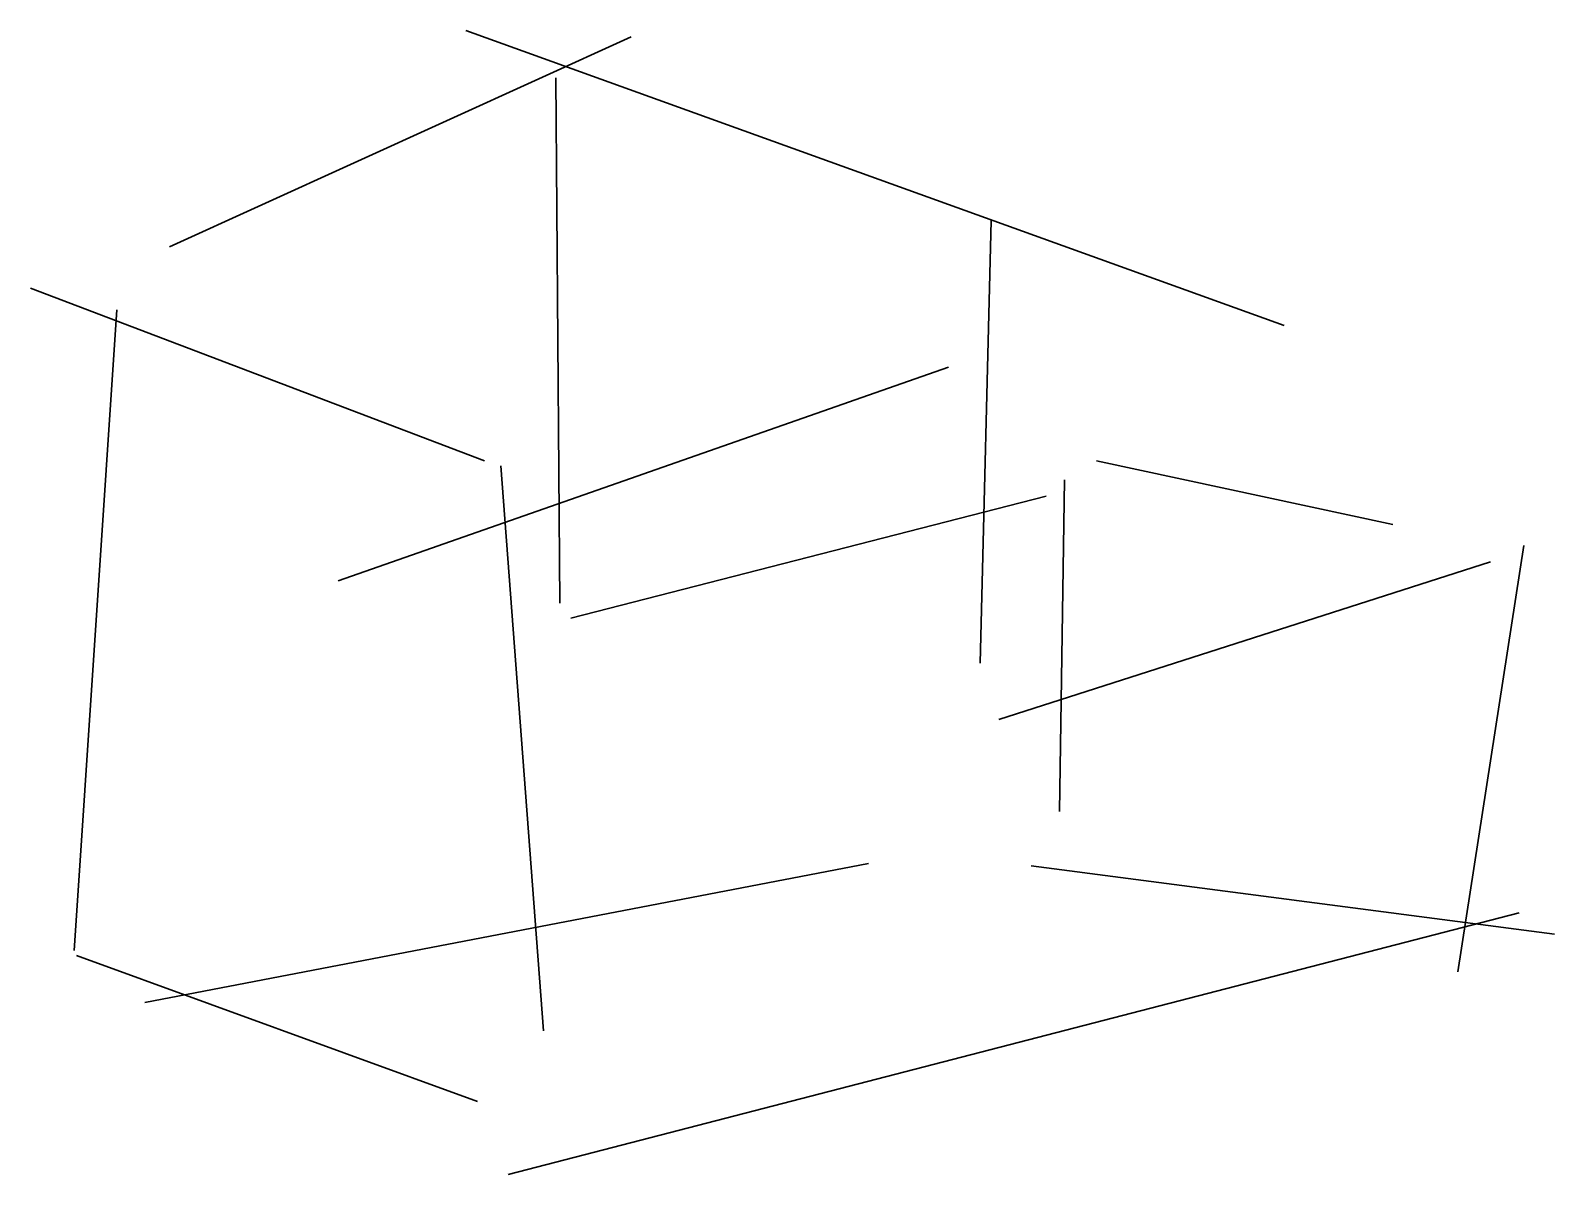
# Model space of a CAD drawing. Header units: millimetres. Extents: x -98.4 to -37.5, y 1410.1 to 1455.7.
import ezdxf

# ---------------------------------------------------------------- set-up
doc = ezdxf.new("R2010")
doc.units = ezdxf.units.MM
doc.layers.get('0').update_dxf_attribs({"lineweight": 30})

msp = doc.modelspace()

# ---------------------------------------------------------------- linework, layer by layer
for p, q in [((-92.833, 1447.098), (-74.396, 1455.483)), ((-80.987, 1455.732), (-48.315, 1443.953)), ((-77.394, 1453.842), (-77.244, 1432.879)), ((-60.007, 1448.146), (-60.456, 1430.477)), ((-98.379, 1445.448), (-80.243, 1438.56)), ((-94.935, 1444.587), (-96.629, 1419.009)), ((-86.088, 1433.769), (-61.716, 1442.301)), ((-79.589, 1438.356), (-77.897, 1415.809)), ((-55.81, 1438.563), (-43.969, 1436.017)), ((-57.09, 1437.799), (-57.282, 1424.558)), ((-76.794, 1432.274), (-57.811, 1437.146)), ((-38.739, 1435.18), (-41.374, 1418.16)), ((-59.707, 1428.231), (-40.072, 1434.52)), ((-93.806, 1416.937), (-64.907, 1422.485)), ((-58.412, 1422.391), (-37.515, 1419.664)), ((-79.309, 1410.073), (-38.927, 1420.511)), ((-96.535, 1418.818), (-80.533, 1412.988))]:
    msp.add_line(p, q)

doc.saveas('drawing.dxf')
